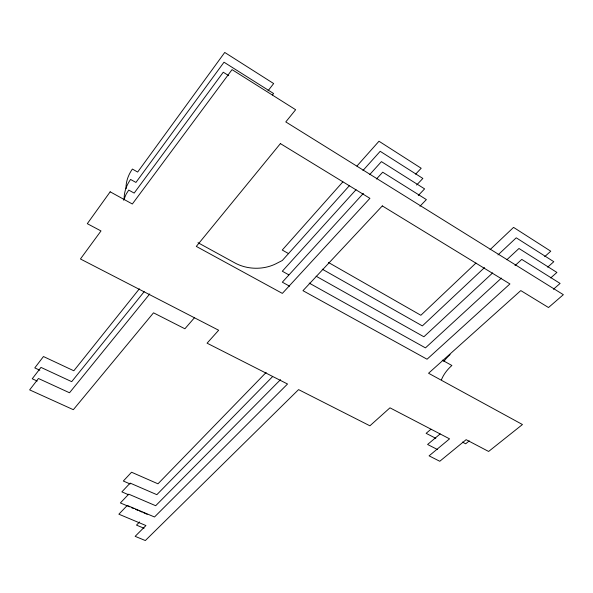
<?xml version="1.0" encoding="UTF-8"?>
<svg xmlns="http://www.w3.org/2000/svg" width="593" height="593" viewBox="0 0 593 593"><rect width="100%" height="100%" fill="white"/><g stroke="black" fill="none" stroke-linecap="round" stroke-linejoin="round"><path stroke-width="0.89" d="M123.67 200.234L126.087 194.274L128.733 190.079L134.166 193.088L223.257 72.227L228.75 75.674M268.036 90.788L273.662 83.561L224.747 52.458L137.665 172.044L132.372 169.064C128.392 174.757 125.805 181.628 126.02 188.641M272.439 94.969L273.573 93.516L224.013 62.213L135.938 182.436L130.571 179.442C126.465 185.275 123.841 192.362 124.189 199.559M139.355 288.828L73.821 370.781L43.452 356.534L34.779 367.905L39.805 370.232M144.195 291.66L71.694 381.662L40.984 367.401L32.244 378.779L37.226 381.062M149.74 293.935L69.514 392.774L38.456 378.497L29.65 389.883L73.339 409.689L153.52 312.822L184.89 328.781L194.571 317.603M342.865 181.866L282.261 250.038L288.702 253.678M356.949 166.025L378.986 141.238L421.186 168.249L415.634 174.157M349.403 185.646L282.283 260.512L275.915 263.774A37.7 30.362 1.8 0 1 234.858 262.921L197.988 242.707M362.953 170.539L380.195 151.304L422.868 178.441L416.627 185.031M356.03 189.708L282.305 271.231L288.754 274.811M369.661 174.638L381.432 161.622L424.603 188.885L418.273 195.505M363.376 193.377L282.335 282.186L289.606 286.197M376.466 179.034L382.7 172.2L426.374 199.589L419.963 206.231M266.131 372.448L157.975 483.814L131.557 472.228L123.329 481.027L130.119 483.97M272.639 376.562L156.841 494.673L130.156 483.095L121.869 491.879L128.511 494.725M139.637 521.929L136.486 525.109L144.055 528.274M280.519 379.661L155.677 505.725L128.733 494.162L120.379 502.938L129.6 506.845M475.942 263.047L420.86 315.268L328.463 262.484M490.048 249.675L513.56 227.386L550.756 251.195L544.73 256.65M484.496 267.599L422.364 325.905L322.221 269.155M498.001 254.923L516.236 237.808L553.795 261.698L547.687 267.169M492.672 272.899L423.891 336.772L316.121 276.205M506.837 259.749L518.971 248.482L556.909 272.439L550.719 277.924M501.426 278.095L425.455 347.876L309.168 283.076M514.991 265.634L521.773 259.4L560.096 283.424L553.439 289.258M430.97 429.221L426.137 433.327L435.818 438.338M440.162 433.92L427.597 444.476L437.367 449.487M469.248 440.873L465.675 443.794L462.414 442.089M131.275 507.549L133.788 508.616M135.463 509.328L137.976 510.395M139.651 511.107L142.164 512.167M143.84 512.878L147.19 514.301M442.252 360.136L451.881 365.488A49.864 34.298 -10 0 0 441.481 379.72M443.898 361.411A49.352 34.275 -10.2 0 1 450.094 354.584M110.172 191.821L87.304 223.672L100.995 230.944L80.44 258.985L218.661 330.249L207.076 343.177L287.531 384.012L154.499 516.992L127.28 505.444L118.867 514.198L145.937 525.546L135.152 536.339L145.337 540.542L298.575 389.616L369.899 425.811L389.964 407.828L449.561 438.85L429.087 455.854L439.769 461.272L466.135 439.672L488.625 451.458L522.448 424.529L428.554 373.249L520.795 290.585L548.503 307.53L563.35 294.677L285.789 121.921L295.648 109.727L232.048 69.626L132.343 203.999L110.172 191.821M280.4 143.602L196.305 246.406L282.357 293.402L369.921 198.336L280.4 143.602M382.315 205.912L302.971 290.681L427.056 359.225L509.928 283.943L382.315 205.912"/></g></svg>
